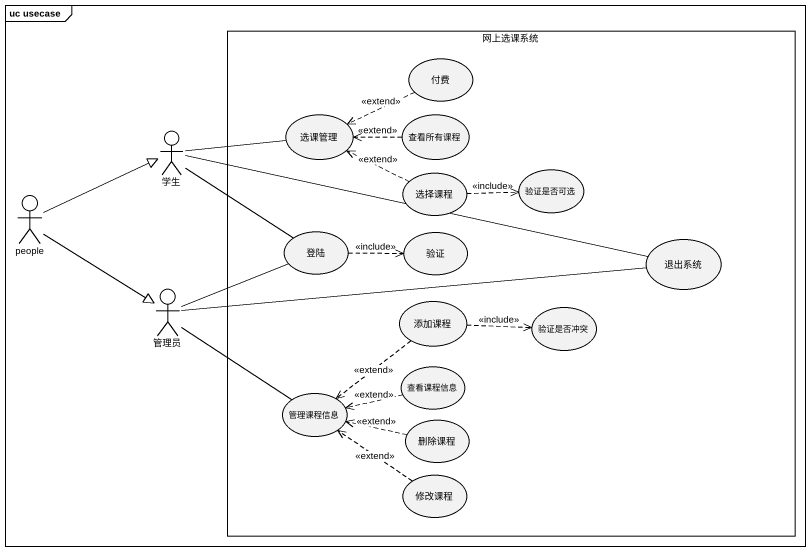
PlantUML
@startuml
mainframe uc usecase
rectangle 网上选课系统 {
  usecase 付费
  usecase 选课管理
  usecase 查看所有课程
  usecase 选择课程
  usecase 验证是否可选
  usecase 登陆
  usecase 验证
  usecase 退出系统
  usecase 添加课程
  usecase 验证是否冲突
  usecase 查看课程信息
  usecase 管理课程信息
  usecase 删除课程
  usecase 修改课程
}
actor 学生
actor people
actor 管理员
付费 .left.> 选课管理 : <<extend>>
查看所有课程 .left.> 选课管理 : <<extend>>
学生 -right- 选课管理
学生 -- 登陆
学生 -right- 退出系统
选择课程 .left.> 选课管理 : <<extend>>
选择课程 .right.> 验证是否可选 : <<include>>
people -right-|> 学生
people --|> 管理员
登陆 .right.> 验证 : <<include>>
管理员 -right- 登陆
管理员 -right- 退出系统
管理员 -- 管理课程信息
添加课程 .right.> 验证是否冲突 : <<include>>
添加课程 ..> 管理课程信息 : <<extend>>
查看课程信息 .left.> 管理课程信息 : <<extend>>
删除课程 .left.> 管理课程信息 : <<extend>>
修改课程 .up.> 管理课程信息 : <<extend>>
@enduml
